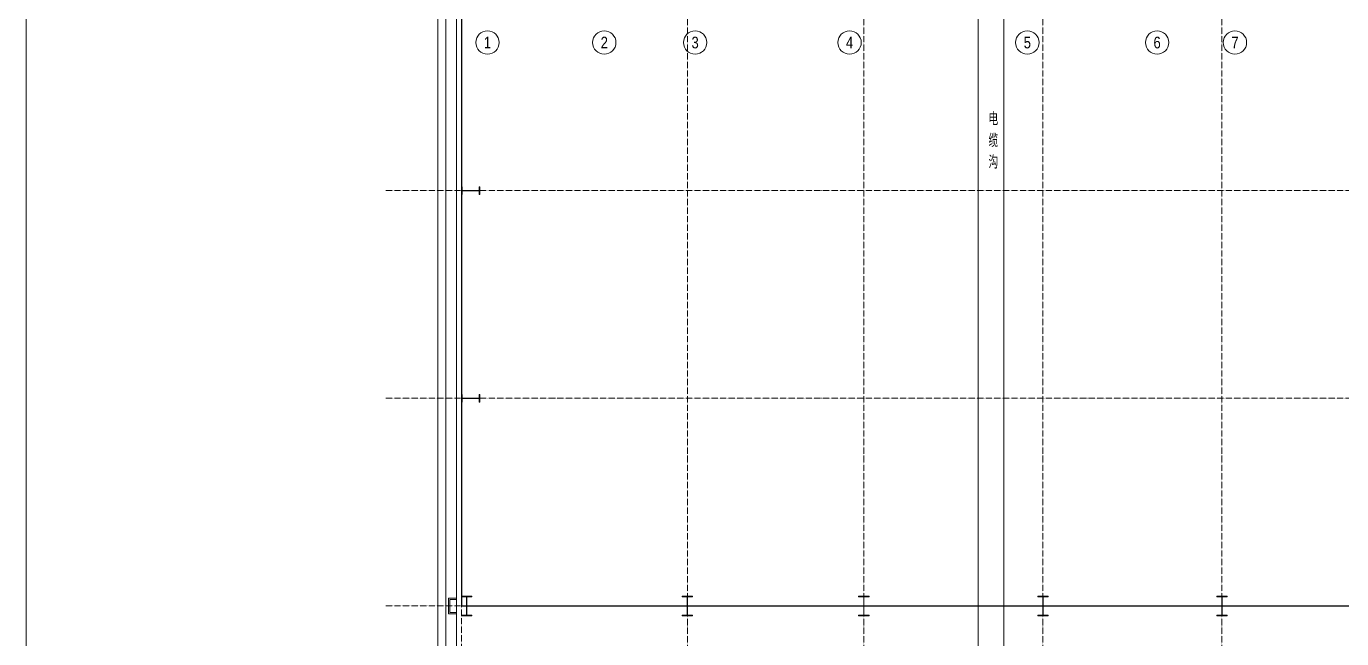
# Model space of a CAD drawing. Header units: millimetres. Extents: x 163705 to 1616509, y 81827 to 302547.
# Drawn here: x 307551 to 358232, y 115600 to 139188 of the extents above; entities that cross this region are included whole.
import ezdxf
from ezdxf.enums import TextEntityAlignment as Align

# ---------------------------------------------------------------- set-up
doc = ezdxf.new("R2010")
doc.units = ezdxf.units.MM
doc.header["$LTSCALE"] = 10
doc.linetypes.add('ACAD_ISO02W100', pattern=[15, 12, -3])
doc.linetypes.add('ACAD_ISO05W100', pattern=[33, 24, -3, 0, -3, 0, -3])
for name, color, linetype, lineweight in [('1-双点线', 8, 'ACAD_ISO05W100', 0), ('1-图框层', 7, 'Continuous', 0), ('1-建筑轮廓', 7, 'Continuous', 20), ('1-护栏', 4, 'Continuous', 18), ('1-虚线', 8, 'ACAD_ISO02W100', 0), ('1-钢构', 6, 'Continuous', 0)]:
    doc.layers.add(name, color=color, linetype=linetype, lineweight=lineweight)
doc.styles.add('ARIAL', font='arial.ttf', dxfattribs={"width": 0.7})
doc.styles.add('HZ', font='gbenor.shx', dxfattribs={"bigfont": 'gbcbig.shx'})

# ---------------------------------------------------------------- blocks, each defined once
blk = doc.blocks.new('G$C5C029050')
for p, q in [((22818.6, 77039.4), (22818.6, 9039.4)), ((23818.6, 77039.4), (23818.6, 9039.4))]:
    blk.add_line(p, q)
at = {"layer": '1-双点线'}
for p, q in [((2918.6, 77039.4), (2918.6, 5439.4)), ((11618.6, 5439.4), (11618.6, 45039.4)), ((18418.6, 5439.4), (18418.6, 45039.4)), ((25318.6, 5439.4), (25318.6, 45039.4)), ((32218.6, 5439.4), (32218.6, 45039.4)), ((1, 37039.4), (92688.6, 37039.4)), ((1, 29039.4), (92688.6, 29039.4)), ((1, 21039.4), (92688.6, 21039.4))]:
    blk.add_line(p, q, dxfattribs=at)
at = {"layer": '1-双点线', "const_width": 50}
blk.add_lwpolyline([(2918.6, 69039.4), (2918.6, 21039.4), (86618.6, 21039.4), (86618.6, 69039.4)], close=True, dxfattribs=at)
at = {"layer": '1-双点线'}
blk.add_lwpolyline([(2918.6, 21039.4), (86618.6, 21039.4), (86618.6, 45039.4), (2918.6, 45039.4)], close=True, dxfattribs=at)
at = {"layer": '1-建筑轮廓'}
for points in [[(7098.6, 77039.4), (7098.6, 70334.4), (1998.6, 70334.4), (1998.6, 8119.4), (8918.6, 8119.4)], [(7418.6, 77039.4), (7418.6, 70014.4), (2318.6, 70014.4), (2318.6, 8439.4), (8918.6, 8439.4)], [(7818.6, 77039.4), (7818.6, 69614.4), (2718.6, 69614.4), (2718.6, 8839.4), (59793.6, 8839.4), (59793.6, 9628.2), (86618.6, 20822.7)]]:
    blk.add_lwpolyline(points, dxfattribs=at)
at = {"layer": '1-钢构'}
for points in [[(3618.6, 36889.4), (3598.4, 36889.4), (3598.4, 37033.4), (2938.8, 37033.4), (2938.8, 36889.4), (2918.6, 36889.4), (2918.6, 37189.4), (2938.8, 37189.4), (2938.8, 37045.5), (3598.4, 37045.5), (3598.4, 37189.4), (3618.6, 37189.4), (3618.6, 36889.4)], [(3618.6, 28889.4), (3598.4, 28889.4), (3598.4, 29033.4), (2938.8, 29033.4), (2938.8, 28889.4), (2918.6, 28889.4), (2918.6, 29189.4), (2938.8, 29189.4), (2938.8, 29045.5), (3598.4, 29045.5), (3598.4, 29189.4), (3618.6, 29189.4), (3618.6, 28889.4)], [(2718.6, 20739.4), (2418.6, 20739.4), (2418.6, 21339.4), (2718.6, 21339.4)], [(2718.6, 20789.4), (2468.6, 20789.4), (2468.6, 21289.4), (2718.6, 21289.4)], [(3318.6, 21414.4), (3318.6, 21394.3), (3124.6, 21394.3), (3124.6, 20684.6), (3318.6, 20684.6), (3318.6, 20664.4), (2918.6, 20664.4), (2918.6, 20684.6), (3112.5, 20684.6), (3112.5, 21394.3), (2918.6, 21394.3), (2918.6, 21414.4), (3318.6, 21414.4)], [(11818.6, 21414.4), (11818.6, 21394.3), (11624.6, 21394.3), (11624.6, 20684.6), (11818.6, 20684.6), (11818.6, 20664.4), (11418.6, 20664.4), (11418.6, 20684.6), (11612.5, 20684.6), (11612.5, 21394.3), (11418.6, 21394.3), (11418.6, 21414.4), (11818.6, 21414.4)], [(18618.6, 21414.4), (18618.6, 21394.3), (18424.6, 21394.3), (18424.6, 20684.6), (18618.6, 20684.6), (18618.6, 20664.4), (18218.6, 20664.4), (18218.6, 20684.6), (18412.5, 20684.6), (18412.5, 21394.3), (18218.6, 21394.3), (18218.6, 21414.4), (18618.6, 21414.4)], [(25518.6, 21414.4), (25518.6, 21394.3), (25324.6, 21394.3), (25324.6, 20684.6), (25518.6, 20684.6), (25518.6, 20664.4), (25118.6, 20664.4), (25118.6, 20684.6), (25312.5, 20684.6), (25312.5, 21394.3), (25118.6, 21394.3), (25118.6, 21414.4), (25518.6, 21414.4)], [(32418.6, 21414.4), (32418.6, 21394.3), (32224.6, 21394.3), (32224.6, 20684.6), (32418.6, 20684.6), (32418.6, 20664.4), (32018.6, 20664.4), (32018.6, 20684.6), (32212.5, 20684.6), (32212.5, 21394.3), (32018.6, 21394.3), (32018.6, 21414.4), (32418.6, 21414.4)]]:
    blk.add_lwpolyline(points, dxfattribs=at)
at = {"layer": '1-虚线', "insert": (23220.5, 40053.8), "char_height": 500, "width": 345.107, "attachment_point": 1, "style": 'HZ'}
blk.add_mtext('电缆沟', dxfattribs=at)

msp = doc.modelspace()

# ---------------------------------------------------------------- linework, layer by layer
at = {"layer": '1-图框层'}
msp.add_lwpolyline([(307550.501, 178831.126), (307550.501, 83487.971), (441429.566, 83487.971), (441429.566, 178831.126), (307550.501, 178831.126)], dxfattribs=at)
at = {"layer": '1-护栏'}
for centre in [(325320.505, 138562.793), (329820.505, 138562.793), (333320.505, 138562.793), (339270.505, 138562.793), (346120.505, 138562.793), (351120.505, 138562.793), (354120.505, 138562.793)]:
    msp.add_circle(centre, 450, dxfattribs=at)

# ---------------------------------------------------------------- block references
at = {"layer": '1-建筑轮廓'}
msp.add_blockref('G$C5C029050', (321401.911, 95820.209), dxfattribs=at)

# ---------------------------------------------------------------- texts
at = {"layer": '1-护栏', "style": 'ARIAL', "width": 0.8}
for s, p in [('1', (325320.505, 138562.793)), ('2', (329820.505, 138562.793)), ('3', (333320.505, 138562.793)), ('4', (339270.505, 138562.793)), ('5', (346120.505, 138562.793)), ('6', (351120.505, 138562.793)), ('7', (354120.505, 138562.793))]:
    msp.add_text(s, height=450, dxfattribs=at).set_placement(p, align=Align.MIDDLE_CENTER)

doc.saveas('drawing.dxf')
